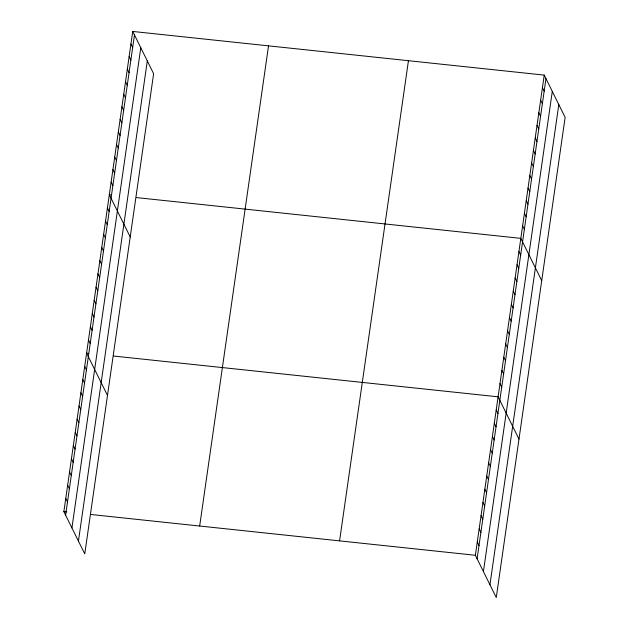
<?xml version="1.0" encoding="UTF-8"?>
<svg xmlns="http://www.w3.org/2000/svg" width="629" height="629" viewBox="0 0 629 629"><rect width="100%" height="100%" fill="white"/><g stroke="black" fill="none" stroke-linecap="round" stroke-linejoin="round"><path stroke-width="0.94" d="M132.735 31.45L153.625 73.719L84.766 553.897L63.867 511.629L132.735 31.45L544.234 75.103L565.133 117.371L496.265 597.55L475.375 555.281L544.234 75.103M65.605 515.135L134.472 34.957M71.926 527.928L140.794 47.749M78.436 541.105L147.304 60.927M199.668 526.033L268.536 45.854M339.574 540.877L408.441 60.699M477.104 558.788L545.972 78.609M483.426 571.58L552.293 91.402M489.944 584.758L558.811 104.579M111.262 194.919L109.32 194.715L130.211 236.984M136.477 197.592L520.82 238.36L541.718 280.628M88.54 353.372L86.598 353.168L107.488 395.444M113.755 356.053L498.097 396.82L518.988 439.089M63.867 511.629L66.776 511.935M91.032 514.506L475.375 555.281M542.434 87.659L544.171 91.166M540.633 100.215L542.371 103.722M538.833 112.772L540.57 116.286M537.032 125.336L538.77 128.843M535.232 137.893L536.969 141.399M533.431 150.449L535.169 153.963M531.631 163.013L533.368 166.52M529.83 175.57L531.56 179.076M528.03 188.126L529.76 191.633M526.229 200.682L527.959 204.197M524.429 213.247L526.159 216.753M522.628 225.803L524.358 229.31M518.933 251.569L520.663 255.075M517.038 264.77L518.768 268.276M515.143 277.979L516.873 281.485M513.248 291.18L514.986 294.687M511.353 304.389L513.091 307.896M509.459 317.59L511.196 321.097M507.564 330.799L509.301 334.306M505.677 344L507.406 347.507M503.782 357.201L505.512 360.716M501.887 370.41L503.617 373.917M499.992 383.611L501.722 387.126M496.202 410.022L497.94 413.536M494.308 423.231L496.045 426.737M492.413 436.432L494.15 439.946M490.526 449.641L492.255 453.147M488.631 462.842L490.361 466.356M486.736 476.051L488.466 479.557M484.841 489.252L486.579 492.766M482.946 502.461L484.684 505.968M481.051 515.662L482.789 519.177M479.156 528.871L480.894 532.378M477.262 542.072L478.999 545.579M130.934 44.006L132.672 47.521M129.134 56.571L130.871 60.077M127.333 69.127L129.071 72.634M125.533 81.684L127.27 85.19M123.732 94.24L125.462 97.754M121.932 106.804L123.661 110.311M120.131 119.361L121.861 122.867M118.331 131.917L120.06 135.424M116.53 144.473L118.26 147.988M114.722 157.038L116.459 160.544M112.921 169.594L114.659 173.101M111.121 182.151L112.858 185.665M107.425 207.916L109.163 211.423M105.538 221.117L107.268 224.632M103.643 234.326L105.373 237.833M101.749 247.527L103.478 251.042M99.854 260.736L101.583 264.243M97.959 273.937L99.697 277.452M96.064 287.146L97.802 290.653M94.169 300.348L95.907 303.862M92.274 313.557L94.012 317.063M90.387 326.758L92.117 330.272M88.492 339.967L90.222 343.473M84.703 366.377L86.432 369.883M82.808 379.578L84.545 383.092M80.913 392.787L82.651 396.294M79.018 405.988L80.756 409.495M77.123 419.197L78.861 422.704M75.236 432.398L76.966 435.905M73.341 445.607L75.071 449.114M71.447 458.808L73.176 462.315M69.552 472.017L71.289 475.524M67.657 485.218L69.394 488.725M65.762 498.427L67.5 501.934"/></g></svg>
